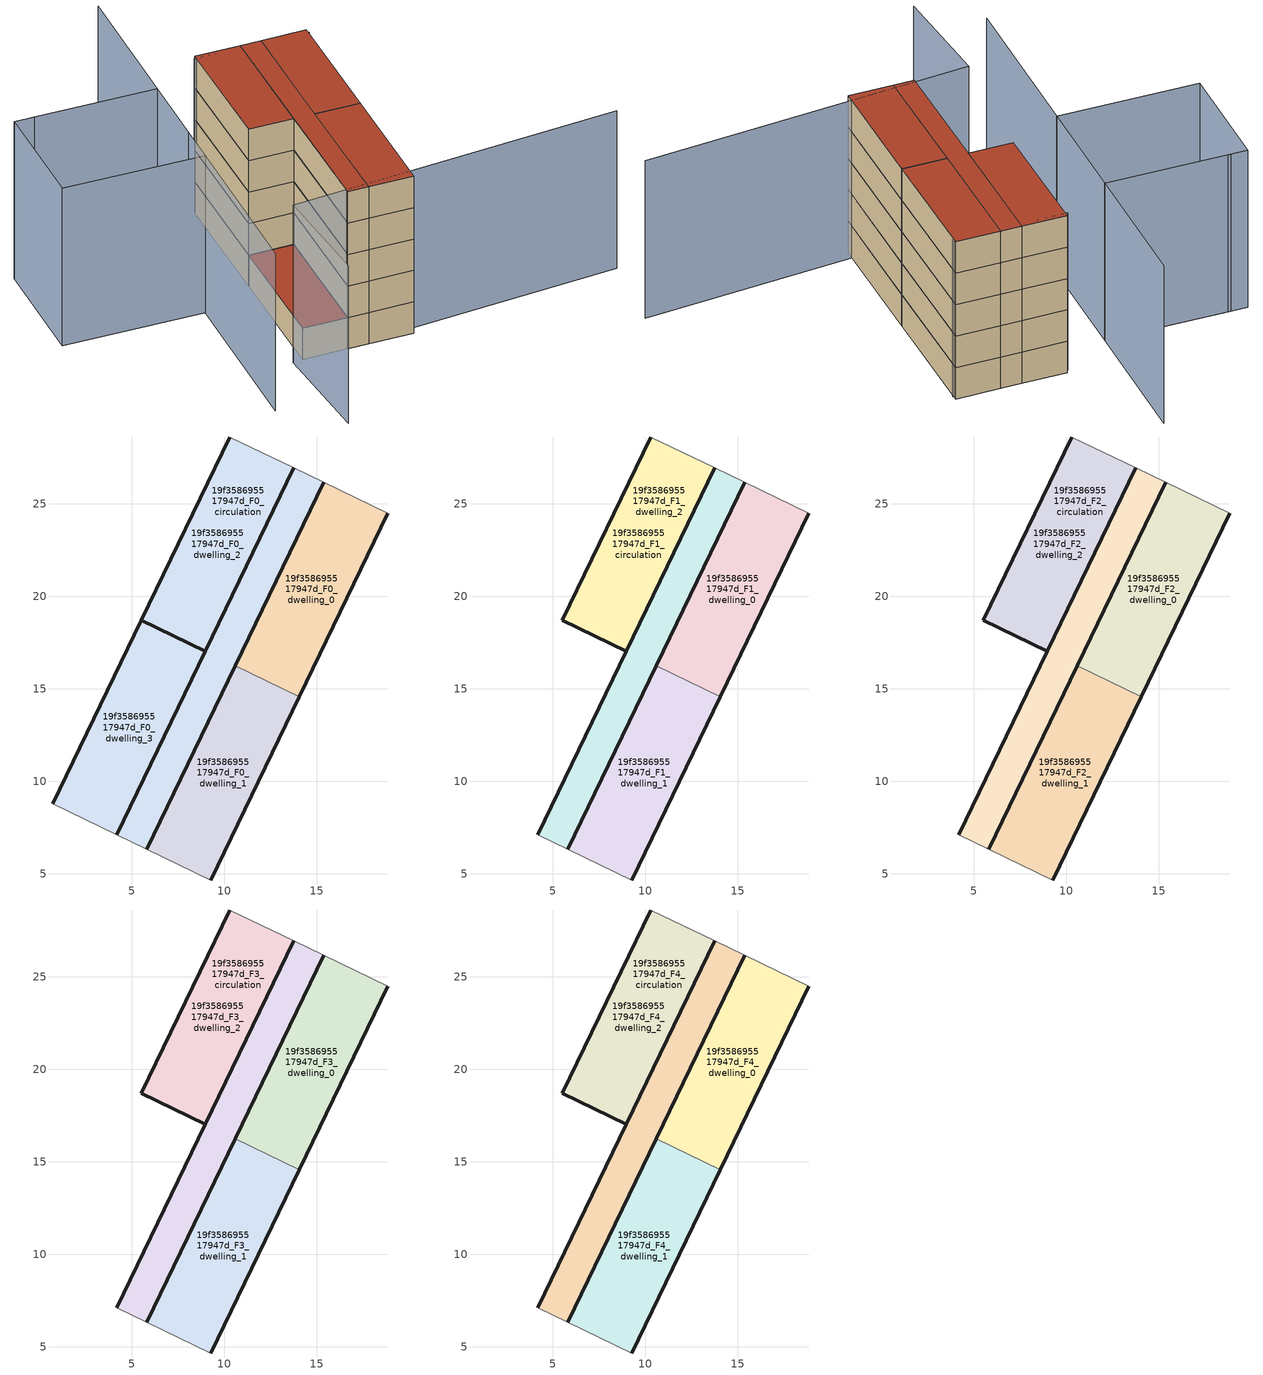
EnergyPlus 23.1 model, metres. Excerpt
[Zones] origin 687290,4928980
19f358695517947d_F0_dwelling_0
 floor ground (EU_floor_Construction): 18.83,24.5 14.05,14.58 10.59,16.25 15.37,26.17 z0
 wall outside (EU_wall_Construction): 14.05,14.58 18.83,24.5 / 15.37,26.17 10.59,16.25 z0:3
 wall adiabatic (EU_wall_Construction): 18.83,24.5 15.37,26.17 z0:3
 wall to 19f358695517947d_F0_dwelling_1 (EU_wall_Construction): 10.59,16.25 14.05,14.58 z0:3
19f358695517947d_F0_dwelling_1
 floor ground (EU_floor_Construction): 14.05,14.58 9.28,4.66 5.82,6.32 10.59,16.25 z0
 wall outside (EU_wall_Construction): 9.28,4.66 14.05,14.58 / 10.59,16.25 5.82,6.32 z0:3
 wall adiabatic (EU_wall_Construction): 5.82,6.32 9.28,4.66 z0:3
19f358695517947d_F0_dwelling_2
 floor ground (EU_floor_Construction): 15.37,26.17 5.82,6.32 4.2,7.11 8.97,17.03 13.74,26.95 z0; 13.74,26.95 8.97,17.03 5.51,18.69 10.28,28.61 z0
 wall outside (EU_wall_Construction): 10.28,28.61 5.51,18.69 8.97,17.03 13.74,26.95 z0:3
 wall adiabatic (EU_wall_Construction): 13.74,26.95 10.28,28.61 z0:3
19f358695517947d_F0_dwelling_3
 floor ground (EU_floor_Construction): 15.37,26.17 5.82,6.32 4.2,7.11 8.97,17.03 13.74,26.95 z0; 8.97,17.03 4.2,7.11 0.73,8.77 5.51,18.69 z0
 wall outside (EU_wall_Construction): 4.2,7.11 8.97,17.03 5.51,18.69 0.73,8.77 z0:3
 wall adiabatic (EU_wall_Construction): 0.73,8.77 4.2,7.11 z0:3
 roof outside (EU_roof_Construction): 5.82,6.32 15.37,26.17 13.74,26.95 8.97,17.03 4.2,7.11 z3; 4.2,7.11 8.97,17.03 5.51,18.69 0.73,8.77 z3
19f358695517947d_F0_circulation
 floor ground (EU_floor_Construction): 15.37,26.17 5.82,6.32 4.2,7.11 8.97,17.03 13.74,26.95 z0; 13.74,26.95 8.97,17.03 5.51,18.69 10.28,28.61 z0; 8.97,17.03 4.2,7.11 0.73,8.77 5.51,18.69 z0
 wall outside (EU_wall_Construction): 5.82,6.32 15.37,26.17 / 13.74,26.95 4.2,7.11 z0:3
 wall adiabatic (EU_wall_Construction): 4.2,7.11 5.82,6.32 / 15.37,26.17 13.74,26.95 z0:3
 roof outside (EU_floor_Construction): 4.2,7.11 8.97,17.03 5.51,18.69 0.73,8.77 z3
19f358695517947d_F1_dwelling_0
 floor to 19f358695517947d_F0_dwelling_0 (EU_floor_Construction): 18.83,24.5 14.05,14.58 10.59,16.25 15.37,26.17 z3
 wall outside (EU_wall_Construction): 14.05,14.58 18.83,24.5 / 15.37,26.17 10.59,16.25 z3:6
 wall adiabatic (EU_wall_Construction): 18.83,24.5 15.37,26.17 z3:6
 wall to 19f358695517947d_F1_dwelling_1 (EU_wall_Construction): 10.59,16.25 14.05,14.58 z3:6
19f358695517947d_F1_dwelling_1
 floor to 19f358695517947d_F0_dwelling_1 (EU_floor_Construction): 14.05,14.58 9.28,4.66 5.82,6.32 10.59,16.25 z3
 wall outside (EU_wall_Construction): 9.28,4.66 14.05,14.58 / 10.59,16.25 5.82,6.32 z3:6
 wall adiabatic (EU_wall_Construction): 5.82,6.32 9.28,4.66 z3:6
19f358695517947d_F1_dwelling_2
 floor outside (EU_floor_Construction): 13.74,26.95 8.97,17.03 5.51,18.69 10.28,28.61 z3
 floor to 19f358695517947d_F0_dwelling_2 (EU_floor_Construction): 15.37,26.17 5.82,6.32 4.2,7.11 8.97,17.03 13.74,26.95 z3
 wall outside (EU_wall_Construction): 10.28,28.61 5.51,18.69 8.97,17.03 13.74,26.95 z3:6
 wall adiabatic (EU_wall_Construction): 13.74,26.95 10.28,28.61 z3:6
19f358695517947d_F1_circulation
 floor to 19f358695517947d_F0_circulation (EU_floor_Construction): 15.37,26.17 5.82,6.32 4.2,7.11 8.97,17.03 13.74,26.95 z3; 13.74,26.95 8.97,17.03 5.51,18.69 10.28,28.61 z3
 wall outside (EU_wall_Construction): 5.82,6.32 15.37,26.17 / 13.74,26.95 4.2,7.11 z3:6
 wall adiabatic (EU_wall_Construction): 4.2,7.11 5.82,6.32 / 15.37,26.17 13.74,26.95 z3:6
19f358695517947d_F2_dwelling_0
 floor to 19f358695517947d_F1_dwelling_0 (EU_floor_Construction): 18.83,24.5 14.05,14.58 10.59,16.25 15.37,26.17 z6
 wall outside (EU_wall_Construction): 14.05,14.58 18.83,24.5 / 15.37,26.17 10.59,16.25 z6:9
 wall adiabatic (EU_wall_Construction): 18.83,24.5 15.37,26.17 z6:9
 wall to 19f358695517947d_F2_dwelling_1 (EU_wall_Construction): 10.59,16.25 14.05,14.58 z6:9
19f358695517947d_F2_dwelling_1
 floor to 19f358695517947d_F1_dwelling_1 (EU_floor_Construction): 14.05,14.58 9.28,4.66 5.82,6.32 10.59,16.25 z6
 wall outside (EU_wall_Construction): 9.28,4.66 14.05,14.58 / 10.59,16.25 5.82,6.32 z6:9
 wall adiabatic (EU_wall_Construction): 5.82,6.32 9.28,4.66 z6:9
19f358695517947d_F2_dwelling_2
 floor outside (EU_floor_Construction): 15.37,26.17 5.82,6.32 4.2,7.11 8.97,17.03 13.74,26.95 z6
 floor to 19f358695517947d_F1_dwelling_2 (EU_floor_Construction): 13.74,26.95 8.97,17.03 5.51,18.69 10.28,28.61 z6
 wall outside (EU_wall_Construction): 10.28,28.61 5.51,18.69 8.97,17.03 13.74,26.95 z6:9
 wall adiabatic (EU_wall_Construction): 13.74,26.95 10.28,28.61 z6:9
19f358695517947d_F2_circulation
 floor to 19f358695517947d_F1_circulation (EU_floor_Construction): 15.37,26.17 5.82,6.32 4.2,7.11 8.97,17.03 13.74,26.95 z6; 13.74,26.95 10.61,20.44 8.97,17.03 5.51,18.69 10.28,28.61 z6
 wall outside (EU_wall_Construction): 5.82,6.32 15.37,26.17 / 13.74,26.95 4.2,7.11 z6:9
 wall adiabatic (EU_wall_Construction): 4.2,7.11 5.82,6.32 / 15.37,26.17 13.74,26.95 z6:9
19f358695517947d_F3_dwelling_0
 floor to 19f358695517947d_F2_dwelling_0 (EU_floor_Construction): 18.83,24.5 14.05,14.58 10.59,16.25 15.37,26.17 z9
 wall outside (EU_wall_Construction): 14.05,14.58 18.83,24.5 / 15.37,26.17 10.59,16.25 z9:12
 wall adiabatic (EU_wall_Construction): 18.83,24.5 15.37,26.17 z9:12
 wall to 19f358695517947d_F3_dwelling_1 (EU_wall_Construction): 10.59,16.25 14.05,14.58 z9:12
19f358695517947d_F3_dwelling_1
 floor to 19f358695517947d_F2_dwelling_1 (EU_floor_Construction): 14.05,14.58 9.28,4.66 5.82,6.32 10.59,16.25 z9
 wall outside (EU_wall_Construction): 9.28,4.66 14.05,14.58 / 10.59,16.25 5.82,6.32 z9:12
 wall adiabatic (EU_wall_Construction): 5.82,6.32 9.28,4.66 z9:12
19f358695517947d_F3_dwelling_2
 floor outside (EU_floor_Construction): 15.37,26.17 5.82,6.32 4.2,7.11 8.97,17.03 13.74,26.95 z9
 floor to 19f358695517947d_F2_dwelling_2 (EU_floor_Construction): 13.74,26.95 8.97,17.03 5.51,18.69 10.28,28.61 z9
 wall outside (EU_wall_Construction): 10.28,28.61 5.51,18.69 8.97,17.03 13.74,26.95 z9:12
 wall adiabatic (EU_wall_Construction): 13.74,26.95 10.28,28.61 z9:12
19f358695517947d_F3_circulation
 floor to 19f358695517947d_F2_circulation (EU_floor_Construction): 15.37,26.17 5.82,6.32 4.2,7.11 8.97,17.03 13.74,26.95 z9; 13.74,26.95 10.61,20.44 8.97,17.03 5.51,18.69 10.28,28.61 z9
 wall outside (EU_wall_Construction): 5.82,6.32 15.37,26.17 / 13.74,26.95 4.2,7.11 z9:12
 wall adiabatic (EU_wall_Construction): 4.2,7.11 5.82,6.32 / 15.37,26.17 13.74,26.95 z9:12
19f358695517947d_F4_dwelling_0
 floor to 19f358695517947d_F3_dwelling_0 (EU_floor_Construction): 18.83,24.5 14.05,14.58 10.59,16.25 15.37,26.17 z12
 wall outside (EU_wall_Construction): 14.05,14.58 18.83,24.5 / 15.37,26.17 10.59,16.25 z12:15
 wall adiabatic (EU_wall_Construction): 18.83,24.5 15.37,26.17 z12:15
 wall to 19f358695517947d_F4_dwelling_1 (EU_wall_Construction): 10.59,16.25 14.05,14.58 z12:15
 roof outside (EU_roof_Construction): 14.05,14.58 18.83,24.5 15.37,26.17 10.59,16.25 z15
19f358695517947d_F4_dwelling_1
 floor to 19f358695517947d_F3_dwelling_1 (EU_floor_Construction): 14.05,14.58 9.28,4.66 5.82,6.32 10.59,16.25 z12
 wall outside (EU_wall_Construction): 9.28,4.66 14.05,14.58 / 10.59,16.25 5.82,6.32 z12:15
 wall adiabatic (EU_wall_Construction): 5.82,6.32 9.28,4.66 z12:15
 roof outside (EU_roof_Construction): 9.28,4.66 14.05,14.58 10.59,16.25 5.82,6.32 z15
19f358695517947d_F4_dwelling_2
 floor outside (EU_floor_Construction): 15.37,26.17 5.82,6.32 4.2,7.11 8.97,17.03 13.74,26.95 z12
 floor to 19f358695517947d_F3_dwelling_2 (EU_floor_Construction): 13.74,26.95 8.97,17.03 5.51,18.69 10.28,28.61 z12
 wall outside (EU_wall_Construction): 10.28,28.61 5.51,18.69 8.97,17.03 13.74,26.95 z12:15
 wall adiabatic (EU_wall_Construction): 13.74,26.95 10.28,28.61 z12:15
 roof outside (EU_roof_Construction): 5.82,6.32 15.37,26.17 13.74,26.95 8.97,17.03 4.2,7.11 z15; 8.97,17.03 13.74,26.95 10.28,28.61 5.51,18.69 z15
19f358695517947d_F4_circulation
 floor to 19f358695517947d_F3_circulation (EU_floor_Construction): 15.37,26.17 5.82,6.32 4.2,7.11 8.97,17.03 13.74,26.95 z12; 13.74,26.95 10.61,20.44 8.97,17.03 5.51,18.69 10.28,28.61 z12
 wall outside (EU_wall_Construction): 5.82,6.32 15.37,26.17 / 13.74,26.95 4.2,7.11 z12:15
 wall adiabatic (EU_wall_Construction): 4.2,7.11 5.82,6.32 / 15.37,26.17 13.74,26.95 z12:15
 roof outside (EU_roof_Construction): 5.82,6.32 15.37,26.17 13.74,26.95 8.97,17.03 4.2,7.11 z15; 8.97,17.03 13.74,26.95 10.28,28.61 5.51,18.69 z15
shading: -3.48,0.24 -0.09,9.06 / -0.09,9.06 26.65,-1.23 / 2.03,21.93 -6,5.66 / 10.43,38.94 4.93,27.81 / 4.93,27.81 -4.66,32.55 / 18.75,24.12 9.96,28.4 / -5.95,33.18 4.94,27.82 / 4.94,27.82 0.51,18.82 / 0.51,18.82 -10.38,24.18 / -10.38,24.18 -5.95,33.18 z0:15
[Building]
EU S2 Campaign: North Axis=0; Terrain=City; Solar Distribution=FullExterior
[Site:Location]
Bologna: Latitude=44.5; Longitude=11.25; Time Zone=1; Elevation=37
[SizingPeriod:WeatherFileDays]
AnnualSizingPeriod: Begin Month=1; Begin Day of Month=1; End Month=12; End Day of Month=31; Day of Week for Start Day=Monday; Use Weather File Daylight Saving Period=No; Use Weather File Rain and Snow Indicators=No
[MATERIAL]
EU_InternalMass_Material: Roughness=MediumRough; Thickness=0.1; Conductivity=1; Density=1800; Specific Heat=900; Thermal Absorptance=0.9; Solar Absorptance=0.7; Visible Absorptance=0.7
[MATERIAL:NOMASS] Roughness=MediumRough; Thermal Absorptance=0.9; Solar Absorptance=0.7; Visible Absorptance=0.7
Name | Thermal Resistance
EU_wall_NoMass | 0.905828
EU_roof_NoMass | 0.37593
EU_floor_NoMass | 0.67114
[CONSTRUCTION]
EU_wall_Construction: EU_wall_NoMass
EU_roof_Construction: EU_roof_NoMass
EU_floor_Construction: EU_floor_NoMass
EU_InternalMass_Construction: EU_InternalMass_Material
[ZONE] Type=1; Multiplier=1; Ceiling Height=autocalculate; Floor Area=autocalculate; Part of Total Floor Area=Yes
Name | Volume
19f358695517947d_F0_dwelling_0; 19f358695517947d_F1_dwelling_0; 19f358695517947d_F2_dwelling_0; 19f358695517947d_F3_dwelling_0; 19f358695517947d_F4_dwelling_0 | 126.903
19f358695517947d_F0_dwelling_1; 19f358695517947d_F1_dwelling_1; 19f358695517947d_F2_dwelling_1; 19f358695517947d_F3_dwelling_1; 19f358695517947d_F4_dwelling_1 | 126.904
19f358695517947d_F0_dwelling_2; 19f358695517947d_F2_circulation; 19f358695517947d_F3_circulation; 19f358695517947d_F4_circulation | 245.812
19f358695517947d_F1_dwelling_2; 19f358695517947d_F2_dwelling_2; 19f358695517947d_F3_dwelling_2; 19f358695517947d_F4_dwelling_2; 19f358695517947d_F1_circulation | 245.814
19f358695517947d_F0_dwelling_3 | 245.816
19f358695517947d_F0_circulation | 372.72
[INTERNALMASS] Construction=EU_InternalMass_Construction
Name | Zone or ZoneList | Surface Area
19f358695517947d_F0_dwelling_0_EU_InternalMass | 19f358695517947d_F0_dwelling_0 | 42.3012
19f358695517947d_F0_dwelling_1_EU_InternalMass | 19f358695517947d_F0_dwelling_1 | 42.3012
19f358695517947d_F0_dwelling_2_EU_InternalMass | 19f358695517947d_F0_dwelling_2 | 42.3012
19f358695517947d_F0_dwelling_3_EU_InternalMass | 19f358695517947d_F0_dwelling_3 | 42.3012
19f358695517947d_F1_dwelling_0_EU_InternalMass | 19f358695517947d_F1_dwelling_0 | 42.3012
19f358695517947d_F1_dwelling_1_EU_InternalMass | 19f358695517947d_F1_dwelling_1 | 42.3012
19f358695517947d_F1_dwelling_2_EU_InternalMass | 19f358695517947d_F1_dwelling_2 | 84.6024
19f358695517947d_F2_dwelling_0_EU_InternalMass | 19f358695517947d_F2_dwelling_0 | 42.3012
19f358695517947d_F2_dwelling_1_EU_InternalMass | 19f358695517947d_F2_dwelling_1 | 42.3012
19f358695517947d_F2_dwelling_2_EU_InternalMass | 19f358695517947d_F2_dwelling_2 | 84.6024
19f358695517947d_F3_dwelling_0_EU_InternalMass | 19f358695517947d_F3_dwelling_0 | 42.3012
19f358695517947d_F3_dwelling_1_EU_InternalMass | 19f358695517947d_F3_dwelling_1 | 42.3012
19f358695517947d_F3_dwelling_2_EU_InternalMass | 19f358695517947d_F3_dwelling_2 | 84.6024
19f358695517947d_F4_dwelling_0_EU_InternalMass | 19f358695517947d_F4_dwelling_0 | 42.3012
19f358695517947d_F4_dwelling_1_EU_InternalMass | 19f358695517947d_F4_dwelling_1 | 42.3012
19f358695517947d_F4_dwelling_2_EU_InternalMass | 19f358695517947d_F4_dwelling_2 | 84.6024
[OTHEREQUIPMENT] Fuel Type=Electricity; Design Level Calculation Method=Watts/Area; Power per Zone Floor Area=1; Fraction Latent=0; Fraction Radiant=0; Fraction Lost=0; Carbon Dioxide Generation Rate=0; EndUse Subcategory=EU_Step8_InternalGains
Name | Zone or ZoneList or Space or SpaceList | Schedule
EU_Step8_InternalGain_19f358695517947d_F0_dwelling_0_f000 | 19f358695517947d_F0_dwelling_0 | EU_Step8_GainSchedule_19f358695517947d_F0_dwelling_0_f000
EU_Step8_InternalGain_19f358695517947d_F0_dwelling_1_f000 | 19f358695517947d_F0_dwelling_1 | EU_Step8_GainSchedule_19f358695517947d_F0_dwelling_1_f000
EU_Step8_InternalGain_19f358695517947d_F0_dwelling_2_f000 | 19f358695517947d_F0_dwelling_2 | EU_Step8_GainSchedule_19f358695517947d_F0_dwelling_2_f000
EU_Step8_InternalGain_19f358695517947d_F0_dwelling_3_f000 | 19f358695517947d_F0_dwelling_3 | EU_Step8_GainSchedule_19f358695517947d_F0_dwelling_3_f000
EU_Step8_InternalGain_19f358695517947d_F1_dwelling_0_f000 | 19f358695517947d_F1_dwelling_0 | EU_Step8_GainSchedule_19f358695517947d_F1_dwelling_0_f000
EU_Step8_InternalGain_19f358695517947d_F1_dwelling_1_f000 | 19f358695517947d_F1_dwelling_1 | EU_Step8_GainSchedule_19f358695517947d_F1_dwelling_1_f000
EU_Step8_InternalGain_19f358695517947d_F1_dwelling_2_f000 | 19f358695517947d_F1_dwelling_2 | EU_Step8_GainSchedule_19f358695517947d_F1_dwelling_2_f000
EU_Step8_InternalGain_19f358695517947d_F2_dwelling_0_f000 | 19f358695517947d_F2_dwelling_0 | EU_Step8_GainSchedule_19f358695517947d_F2_dwelling_0_f000
EU_Step8_InternalGain_19f358695517947d_F2_dwelling_1_f000 | 19f358695517947d_F2_dwelling_1 | EU_Step8_GainSchedule_19f358695517947d_F2_dwelling_1_f000
EU_Step8_InternalGain_19f358695517947d_F2_dwelling_2_f000 | 19f358695517947d_F2_dwelling_2 | EU_Step8_GainSchedule_19f358695517947d_F2_dwelling_2_f000
EU_Step8_InternalGain_19f358695517947d_F3_dwelling_0_f000 | 19f358695517947d_F3_dwelling_0 | EU_Step8_GainSchedule_19f358695517947d_F3_dwelling_0_f000
EU_Step8_InternalGain_19f358695517947d_F3_dwelling_1_f000 | 19f358695517947d_F3_dwelling_1 | EU_Step8_GainSchedule_19f358695517947d_F3_dwelling_1_f000
EU_Step8_InternalGain_19f358695517947d_F3_dwelling_2_f000 | 19f358695517947d_F3_dwelling_2 | EU_Step8_GainSchedule_19f358695517947d_F3_dwelling_2_f000
EU_Step8_InternalGain_19f358695517947d_F4_dwelling_0_f000 | 19f358695517947d_F4_dwelling_0 | EU_Step8_GainSchedule_19f358695517947d_F4_dwelling_0_f000
EU_Step8_InternalGain_19f358695517947d_F4_dwelling_1_f000 | 19f358695517947d_F4_dwelling_1 | EU_Step8_GainSchedule_19f358695517947d_F4_dwelling_1_f000
EU_Step8_InternalGain_19f358695517947d_F4_dwelling_2_f000 | 19f358695517947d_F4_dwelling_2 | EU_Step8_GainSchedule_19f358695517947d_F4_dwelling_2_f000
[ZONEINFILTRATION:DESIGNFLOWRATE] Schedule=EU_AlwaysOn; Design Flow Rate Calculation Method=Flow/Area; Flow Rate per Floor Area=0.0005; Constant Term Coefficient=1; Temperature Term Coefficient=0; Velocity Term Coefficient=0; Velocity Squared Term Coefficient=0
Name | Zone or ZoneList or Space or SpaceList
EU_Circulation_Infiltration_19f358695517947d_F0_circulation | 19f358695517947d_F0_circulation
EU_Circulation_Infiltration_19f358695517947d_F1_circulation | 19f358695517947d_F1_circulation
EU_Circulation_Infiltration_19f358695517947d_F2_circulation | 19f358695517947d_F2_circulation
EU_Circulation_Infiltration_19f358695517947d_F3_circulation | 19f358695517947d_F3_circulation
EU_Circulation_Infiltration_19f358695517947d_F4_circulation | 19f358695517947d_F4_circulation
[ZONEVENTILATION:DESIGNFLOWRATE] Schedule=EU_AlwaysOn; Design Flow Rate Calculation Method=AirChanges/Hour; Air Changes per Hour=0.73129; Ventilation Type=Natural; Fan Pressure Rise=0; Fan Total Efficiency=1; Constant Term Coefficient=1; Temperature Term Coefficient=0; Velocity Term Coefficient=0; Velocity Squared Term Coefficient=0; Minimum Indoor Temperature=-100; Maximum Indoor Temperature=100; Delta Temperature=-100; Minimum Outdoor Temperature=-100; Maximum Outdoor Temperature=100; Maximum Wind Speed=40
Name | Zone or ZoneList or Space or SpaceList
EU_ConstantAir_19f358695517947d_F0_dwelling_0 | 19f358695517947d_F0_dwelling_0
EU_ConstantAir_19f358695517947d_F0_dwelling_1 | 19f358695517947d_F0_dwelling_1
EU_ConstantAir_19f358695517947d_F0_dwelling_2 | 19f358695517947d_F0_dwelling_2
EU_ConstantAir_19f358695517947d_F0_dwelling_3 | 19f358695517947d_F0_dwelling_3
EU_ConstantAir_19f358695517947d_F1_dwelling_0 | 19f358695517947d_F1_dwelling_0
EU_ConstantAir_19f358695517947d_F1_dwelling_1 | 19f358695517947d_F1_dwelling_1
EU_ConstantAir_19f358695517947d_F1_dwelling_2 | 19f358695517947d_F1_dwelling_2
EU_ConstantAir_19f358695517947d_F2_dwelling_0 | 19f358695517947d_F2_dwelling_0
EU_ConstantAir_19f358695517947d_F2_dwelling_1 | 19f358695517947d_F2_dwelling_1
EU_ConstantAir_19f358695517947d_F2_dwelling_2 | 19f358695517947d_F2_dwelling_2
EU_ConstantAir_19f358695517947d_F3_dwelling_0 | 19f358695517947d_F3_dwelling_0
EU_ConstantAir_19f358695517947d_F3_dwelling_1 | 19f358695517947d_F3_dwelling_1
EU_ConstantAir_19f358695517947d_F3_dwelling_2 | 19f358695517947d_F3_dwelling_2
EU_ConstantAir_19f358695517947d_F4_dwelling_0 | 19f358695517947d_F4_dwelling_0
EU_ConstantAir_19f358695517947d_F4_dwelling_1 | 19f358695517947d_F4_dwelling_1
EU_ConstantAir_19f358695517947d_F4_dwelling_2 | 19f358695517947d_F4_dwelling_2
[HVACTEMPLATE:THERMOSTAT] Constant Heating Setpoint=20; Constant Cooling Setpoint=50
EU_HeatOnly_19f358695517947d_F0_dwelling_0; EU_HeatOnly_19f358695517947d_F0_dwelling_1; EU_HeatOnly_19f358695517947d_F0_dwelling_2; EU_HeatOnly_19f358695517947d_F0_dwelling_3; EU_HeatOnly_19f358695517947d_F1_dwelling_0; EU_HeatOnly_19f358695517947d_F1_dwelling_1; EU_HeatOnly_19f358695517947d_F1_dwelling_2; EU_HeatOnly_19f358695517947d_F2_dwelling_0; EU_HeatOnly_19f358695517947d_F2_dwelling_1; EU_HeatOnly_19f358695517947d_F2_dwelling_2; EU_HeatOnly_19f358695517947d_F3_dwelling_0; EU_HeatOnly_19f358695517947d_F3_dwelling_1; EU_HeatOnly_19f358695517947d_F3_dwelling_2; EU_HeatOnly_19f358695517947d_F4_dwelling_0; EU_HeatOnly_19f358695517947d_F4_dwelling_1; EU_HeatOnly_19f358695517947d_F4_dwelling_2
[HVACTEMPLATE:ZONE:IDEALLOADSAIRSYSTEM] System Availability Schedule=EU_AlwaysOn; Maximum Heating Supply Air Temperature=50; Minimum Cooling Supply Air Temperature=13; Maximum Heating Supply Air Humidity Ratio=0.0156; Minimum Cooling Supply Air Humidity Ratio=0.0077; Heating Limit=NoLimit; Cooling Limit=NoLimit; Heating Availability Schedule=EU_AlwaysOn; Cooling Availability Schedule=EU_CoolingOff; Dehumidification Control Type=ConstantSensibleHeatRatio; Cooling Sensible Heat Ratio=0.7; Dehumidification Setpoint=60; Humidification Control Type=None; Humidification Setpoint=30; Outdoor Air Method=None; Outdoor Air Flow Rate per Person=0.00944; Outdoor Air Flow Rate per Zone Floor Area=0; Outdoor Air Flow Rate per Zone=0; Demand Controlled Ventilation Type=None; Outdoor Air Economizer Type=NoEconomizer; Heat Recovery Type=None; Sensible Heat Recovery Effectiveness=0.7; Latent Heat Recovery Effectiveness=0.65
Name | Template Thermostat
19f358695517947d_F0_dwelling_0 | EU_HeatOnly_19f358695517947d_F0_dwelling_0
19f358695517947d_F0_dwelling_1 | EU_HeatOnly_19f358695517947d_F0_dwelling_1
19f358695517947d_F0_dwelling_2 | EU_HeatOnly_19f358695517947d_F0_dwelling_2
19f358695517947d_F0_dwelling_3 | EU_HeatOnly_19f358695517947d_F0_dwelling_3
19f358695517947d_F1_dwelling_0 | EU_HeatOnly_19f358695517947d_F1_dwelling_0
19f358695517947d_F1_dwelling_1 | EU_HeatOnly_19f358695517947d_F1_dwelling_1
19f358695517947d_F1_dwelling_2 | EU_HeatOnly_19f358695517947d_F1_dwelling_2
19f358695517947d_F2_dwelling_0 | EU_HeatOnly_19f358695517947d_F2_dwelling_0
19f358695517947d_F2_dwelling_1 | EU_HeatOnly_19f358695517947d_F2_dwelling_1
19f358695517947d_F2_dwelling_2 | EU_HeatOnly_19f358695517947d_F2_dwelling_2
19f358695517947d_F3_dwelling_0 | EU_HeatOnly_19f358695517947d_F3_dwelling_0
19f358695517947d_F3_dwelling_1 | EU_HeatOnly_19f358695517947d_F3_dwelling_1
19f358695517947d_F3_dwelling_2 | EU_HeatOnly_19f358695517947d_F3_dwelling_2
19f358695517947d_F4_dwelling_0 | EU_HeatOnly_19f358695517947d_F4_dwelling_0
19f358695517947d_F4_dwelling_1 | EU_HeatOnly_19f358695517947d_F4_dwelling_1
19f358695517947d_F4_dwelling_2 | EU_HeatOnly_19f358695517947d_F4_dwelling_2
[SIZING:ZONE] Zone Cooling Design Supply Air Temperature Input Method=SupplyAirTemperature; Zone Cooling Design Supply Air Temperature=13; Zone Heating Design Supply Air Temperature Input Method=SupplyAirTemperature; Zone Heating Design Supply Air Temperature=50; Zone Cooling Design Supply Air Humidity Ratio=0.008; Zone Heating Design Supply Air Humidity Ratio=0.008; Cooling Design Air Flow Method=DesignDay; Cooling Design Air Flow Rate=0; Cooling Minimum Air Flow per Zone Floor Area=0.000762; Cooling Minimum Air Flow=0; Cooling Minimum Air Flow Fraction=0.2; Heating Design Air Flow Method=DesignDay; Heating Design Air Flow Rate=0; Heating Maximum Air Flow per Zone Floor Area=0.002032; Heating Maximum Air Flow=0.141576; Heating Maximum Air Flow Fraction=0.3; Account for Dedicated Outdoor Air System=No; Dedicated Outdoor Air System Control Strategy=NeutralSupplyAir; Dedicated Outdoor Air Low Setpoint Temperature for Design=autosize; Dedicated Outdoor Air High Setpoint Temperature for Design=autosize; Zone Load Sizing Method=Sensible Load Only No Latent Load; Zone Latent Cooling Design Supply Air Humidity Ratio Input Method=HumidityRatioDifference; Zone Cooling Design Supply Air Humidity Ratio Difference=0.005; Zone Latent Heating Design Supply Air Humidity Ratio Input Method=HumidityRatioDifference; Zone Humidification Design Supply Air Humidity Ratio Difference=0.005
19f358695517947d_F0_dwelling_0; 19f358695517947d_F0_dwelling_1; 19f358695517947d_F0_dwelling_2; 19f358695517947d_F0_dwelling_3; 19f358695517947d_F1_dwelling_0; 19f358695517947d_F1_dwelling_1; 19f358695517947d_F1_dwelling_2; 19f358695517947d_F2_dwelling_0; 19f358695517947d_F2_dwelling_1; 19f358695517947d_F2_dwelling_2; 19f358695517947d_F3_dwelling_0; 19f358695517947d_F3_dwelling_1; 19f358695517947d_F3_dwelling_2; 19f358695517947d_F4_dwelling_0; 19f358695517947d_F4_dwelling_1; 19f358695517947d_F4_dwelling_2
[SCHEDULE:CONSTANT]
Name | Hourly Value
EU_AlwaysOn | 1
EU_CoolingOff | 0
[SCHEDULE:FILE] Column Number=1; Rows to Skip at Top=0; Number of Hours of Data=8760; Column Separator=Comma; Interpolate to Timestep=No; Minutes per Item=60; Adjust Schedule for Daylight Savings=Yes
Name | File
EU_Step8_GainSchedule_19f358695517947d_F0_dwelling_0_f000 | ../../schedules/19f358695517947d/19f358695517947d_F0_dwelling_0_f000_gain.csv
EU_Step8_GainSchedule_19f358695517947d_F0_dwelling_1_f000 | ../../schedules/19f358695517947d/19f358695517947d_F0_dwelling_1_f000_gain.csv
EU_Step8_GainSchedule_19f358695517947d_F0_dwelling_2_f000 | ../../schedules/19f358695517947d/19f358695517947d_F0_dwelling_2_f000_gain.csv
EU_Step8_GainSchedule_19f358695517947d_F0_dwelling_3_f000 | ../../schedules/19f358695517947d/19f358695517947d_F0_dwelling_3_f000_gain.csv
EU_Step8_GainSchedule_19f358695517947d_F1_dwelling_0_f000 | ../../schedules/19f358695517947d/19f358695517947d_F1_dwelling_0_f000_gain.csv
EU_Step8_GainSchedule_19f358695517947d_F1_dwelling_1_f000 | ../../schedules/19f358695517947d/19f358695517947d_F1_dwelling_1_f000_gain.csv
EU_Step8_GainSchedule_19f358695517947d_F1_dwelling_2_f000 | ../../schedules/19f358695517947d/19f358695517947d_F1_dwelling_2_f000_gain.csv
EU_Step8_GainSchedule_19f358695517947d_F2_dwelling_0_f000 | ../../schedules/19f358695517947d/19f358695517947d_F2_dwelling_0_f000_gain.csv
EU_Step8_GainSchedule_19f358695517947d_F2_dwelling_1_f000 | ../../schedules/19f358695517947d/19f358695517947d_F2_dwelling_1_f000_gain.csv
EU_Step8_GainSchedule_19f358695517947d_F2_dwelling_2_f000 | ../../schedules/19f358695517947d/19f358695517947d_F2_dwelling_2_f000_gain.csv
EU_Step8_GainSchedule_19f358695517947d_F3_dwelling_0_f000 | ../../schedules/19f358695517947d/19f358695517947d_F3_dwelling_0_f000_gain.csv
EU_Step8_GainSchedule_19f358695517947d_F3_dwelling_1_f000 | ../../schedules/19f358695517947d/19f358695517947d_F3_dwelling_1_f000_gain.csv
EU_Step8_GainSchedule_19f358695517947d_F3_dwelling_2_f000 | ../../schedules/19f358695517947d/19f358695517947d_F3_dwelling_2_f000_gain.csv
EU_Step8_GainSchedule_19f358695517947d_F4_dwelling_0_f000 | ../../schedules/19f358695517947d/19f358695517947d_F4_dwelling_0_f000_gain.csv
EU_Step8_GainSchedule_19f358695517947d_F4_dwelling_1_f000 | ../../schedules/19f358695517947d/19f358695517947d_F4_dwelling_1_f000_gain.csv
EU_Step8_GainSchedule_19f358695517947d_F4_dwelling_2_f000 | ../../schedules/19f358695517947d/19f358695517947d_F4_dwelling_2_f000_gain.csv
